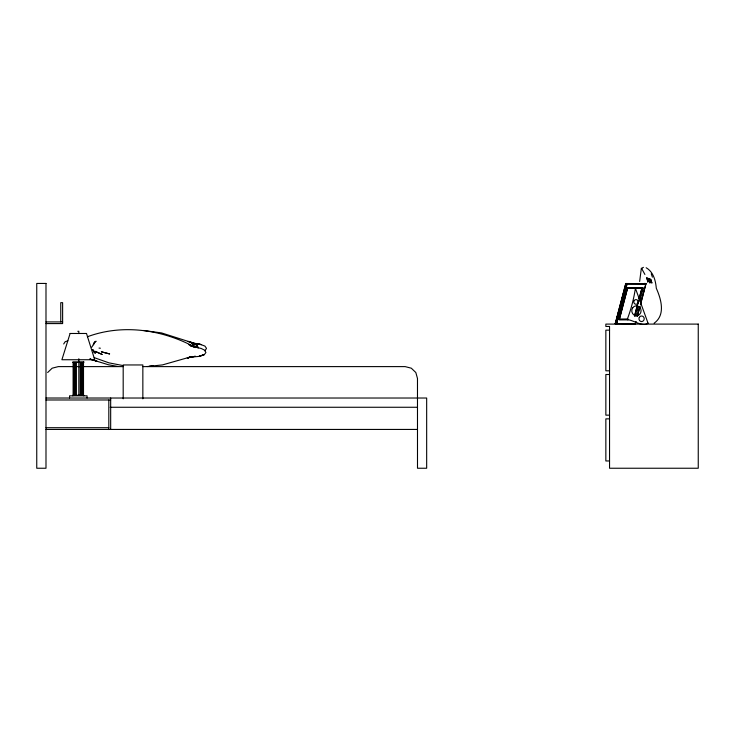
<?xml version="1.0" encoding="UTF-8"?>
<svg xmlns="http://www.w3.org/2000/svg" width="735" height="735" viewBox="0 0 735 735"><rect width="100%" height="100%" fill="white"/><g stroke="black" fill="none" stroke-linecap="round" stroke-linejoin="round"><path stroke-width="1.1" d="M647.866 281.955L647.801 278.207L647.866 281.955L646.736 277.61L647.866 281.624M615.746 322.233L615.811 321.856A2.618 1.911 -5.4 0 1 616.261 321.131M641.37 268.1L639.661 281.459M645.973 283.857L626.937 283.793L645.936 283.673L640.497 304.363M636.041 321.618L635.343 323.97L615.204 323.694L625.751 283.517L645.9 283.637L625.715 283.609A1.571 0.937 31.7 0 1 625.898 284.224M615.296 323.823L625.908 283.471L626.909 283.774L616.61 323.97M615.801 322.582L625.797 284.574L625.485 285.07A2.618 1.562 31.7 0 0 625.549 285.796L625.843 286.347M616.242 324.107L626.854 283.756M616.5 324.062L627.111 284.022M634.535 316.078L638.485 300.744M639.055 298.585L642.041 287.541M634.617 315.949L638.32 301.855M638.991 299.733L642.114 287.826L627.396 287.909M636.666 309.499L637.539 306.201M639.569 298.502L640.433 295.194M641.012 292.999L641.885 289.691M635.904 316.316L638.43 306.642M639.891 301.166L643.309 288.184L641.903 287.762M635.288 323.979L635.913 321.792M639.827 306.513L637.346 316.344L640.001 306.559M640.415 304.97L645.964 283.719M615.213 323.556L615.223 323.519A1.571 1.148 -5.4 0 0 615.7 323.005M91.719 347.214L94.567 342.896L93.262 344.724M204.964 350.696L206.526 348.381L204.936 346.093L199.902 344.191L192.221 343.208M195.381 347.49L188.656 344.494L198.202 347.627L190.723 346.102L201.151 348.454L204.495 350.117L205.938 352.515L204.229 354.72L199.047 356.401L190.071 357.201L195.363 356.291L187.26 357.826L191.173 356.907M47.646 372.526L52.157 368.189L58.322 366.609L123.186 366.609M654.122 323.207C665.791 314.938 661.123 299.127 656.309 288.285C655.592 280.522 653.488 272.014 646.184 267.751M147.34 366.535L162.518 364.9L190.778 356.861M192.028 356.778L187.875 357.908L190.916 356.879M67.831 340.829L65.194 341.702L63.688 343.971M187.875 357.908L191.311 356.797M87.401 336.759C122.332 323.813 161.489 329.464 193.921 346.663M643.437 267.347L642.362 267.889L642.096 269.341L644.907 274.449M644.898 283.333L644.54 283.499A1.571 1.148 -5.4 0 1 644.329 284.096M149.334 366.241L153.303 365.681M627.24 287.872L642.041 287.789M618.989 319.247L628.223 319.247M618.953 319.367L628.039 319.284M628.287 319.615L619.265 319.679L627.515 288.295L643.309 288.184L627.571 288.184L619.265 319.679L628.25 319.679M45.993 321.912L62.622 321.912M45.993 323.584L62.622 323.584L62.622 302.673L60.757 302.673L60.757 321.912M609.545 330.153L605.851 330.153L605.851 370.808L609.545 370.808M77.791 331.292L78.829 331.292L78.829 333.58M142.847 366.609L405.141 366.609L411.306 368.189L415.826 372.526L417.48 378.452L417.498 468.241L426.667 468.241L426.667 398.021L45.993 398.021M609.545 374.501L605.851 374.501L605.851 415.156L609.545 415.156M45.993 399.987L110.673 399.987M110.204 407.263L417.498 407.263M609.545 418.858L605.851 418.858L605.851 460.964L609.545 460.964M45.993 427.706L108.817 427.706M45.993 429.433L417.498 429.433M143.463 330.474L161.571 332.937L194.068 343.263L190.016 342.381L201.362 344.623L192.147 343.217M99.023 348.087L100.364 348.206M123.609 365.699L108.927 362.842L94.236 357.651M117.582 366.416L108.532 364.79L90.184 359.176M89.918 359.075L96.992 361.197L90.037 359.057M191.964 345.698L192.8 346.148M94.126 352.304L95.394 353.25L93.474 351.56M193.93 345.101L192.028 343.263L195.207 347.609M92.527 349.695L94.346 351.743L92.968 349.685M198.082 347.756L196.677 345.349L193.121 343.162L194.775 343.897L188.068 341.371L194.582 343.805L196.934 345.312L198.321 347.71M651.247 273.815L652.414 277.159M649.961 282.451L648.582 278.593L649.961 282.938L649.703 278.988L649.961 282.773L649.143 278.795L649.961 282.608M142.847 398.829L142.847 364.955L123.186 364.955L123.186 398.829M110.673 398.021L110.673 429.433M108.817 399.987L108.817 429.552M87.061 398.021L87.061 395.834L69.559 395.834L69.559 398.021M83.781 395.834L83.781 395.283L72.838 395.283L72.838 395.834M83.505 362.465L83.505 395.283M82.412 362.465L82.412 395.283M81.319 362.465L81.319 395.283M80.225 362.465L80.225 395.283M78.829 358.717L78.829 395.283M76.394 362.465L76.394 395.283M75.301 362.465L75.301 395.283M74.207 362.465L74.207 395.283M73.114 362.465L73.114 395.283M648.022 323.152C643.033 327.58 632.605 319.615 627.157 319.624A143.086 134.367 89.6 0 0 635.408 288.239L648.022 323.152M70.101 333.479L61.905 359.737L94.714 359.737L86.509 333.479L70.101 333.479M94.723 342.152L93.988 342.822L96.101 341.215L94.723 342.152M204.036 354.665L199.047 356.401L204.036 354.665M45.993 283.444L36.75 283.444L36.75 468.241L45.993 468.241L45.993 283.444M698.25 324.098L605.851 324.098L605.851 326.459L609.545 326.459L609.545 468.241L698.25 468.241L698.25 324.098M83.781 361.923L72.838 361.923L72.838 362.465L83.781 362.465L83.781 361.923M109.588 353.921L101.375 351.817L109.588 353.921M102.073 354.408L95.238 351.404L102.073 354.408M191.679 342.583L190.99 342.234L192.579 343.328L191.679 342.583M651.871 282.938L650.64 279.19L651.871 282.938M632.688 307.818A4.97 4.667 89.6 0 0 635.904 315.719A4.97 4.667 89.6 0 0 640.709 308.81A4.97 4.667 89.6 0 0 632.688 307.818M634.296 300.459A2.324 2.187 89.6 0 0 635.656 304.226A2.324 2.187 89.6 0 0 638.035 301.093A2.324 2.187 89.6 0 0 634.296 300.459M639.321 317.373A2.793 2.628 89.6 0 0 641.591 321.562A2.793 2.628 89.6 0 0 643.86 317.373A2.793 2.628 89.6 0 0 639.321 317.373"/></g></svg>
